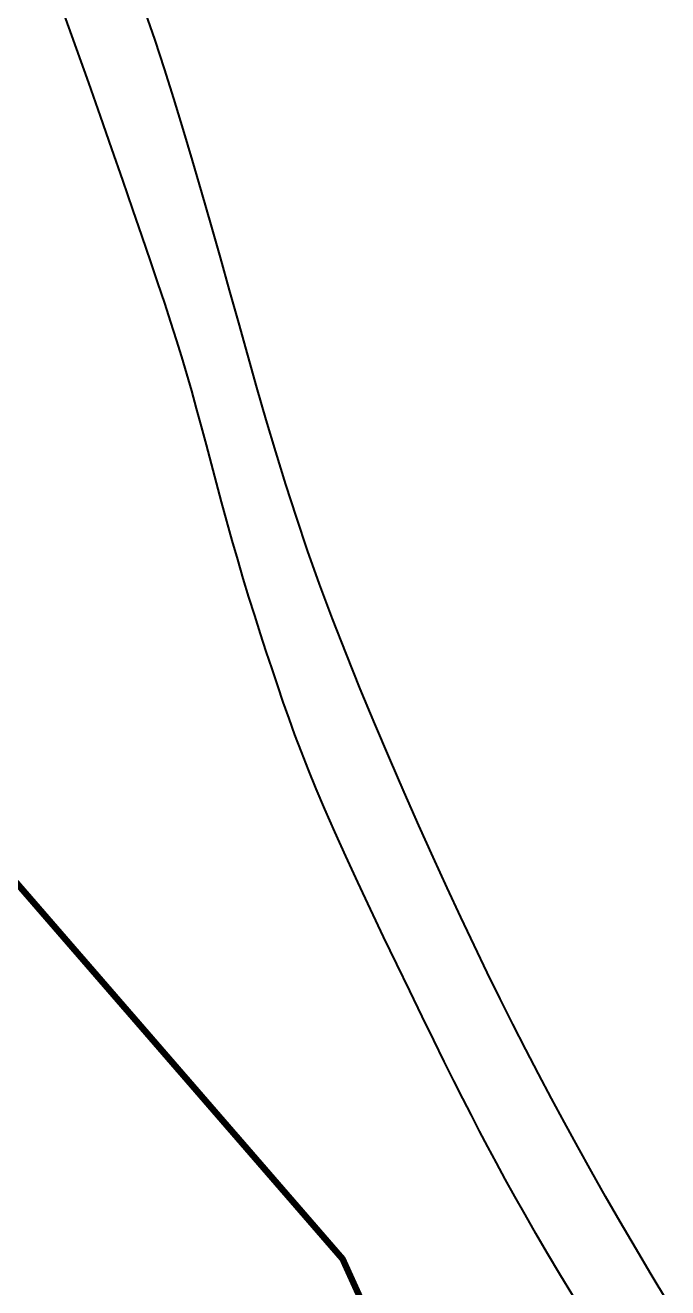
# Model space of a CAD drawing. Header units: metres. Extents: x 561401 to 594056, y 8460144 to 8508504.
# Drawn here: x 572529.96 to 572549.85, y 8470908.33 to 8470947.4 of the extents above; entities that cross this region are included whole.
import ezdxf

# ---------------------------------------------------------------- set-up
doc = ezdxf.new("R2010")
doc.units = ezdxf.units.M
doc.layers.add('1.1. VIA EXISTENTE', color=252, linetype='Continuous')
doc.layers.add('1.2. AFECTADOS BASE GRAFICA ESTATAL NO INSCRITO', color=30, linetype='Continuous')

msp = doc.modelspace()

# ---------------------------------------------------------------- linework, layer by layer
at = {"layer": '1.1. VIA EXISTENTE', "color": 253, "linetype": 'Continuous', "lineweight": 40, "ltscale": 0.2, "true_color": 0x84a4a6}
for points in [[(572549.845, 8470907.887), (572549.333, 8470908.744), (572548.843, 8470909.573), (572548.373, 8470910.377), (572547.921, 8470911.162), (572547.484, 8470911.931), (572547.061, 8470912.69), (572546.648, 8470913.443), (572546.244, 8470914.194), (572545.845, 8470914.949), (572545.449, 8470915.711), (572545.054, 8470916.486), (572544.659, 8470917.279), (572544.26, 8470918.092), (572543.856, 8470918.932), (572543.444, 8470919.803), (572543.023, 8470920.709), (572542.59, 8470921.654), (572542.144, 8470922.642), (572541.69, 8470923.666), (572541.232, 8470924.717), (572540.776, 8470925.788), (572540.327, 8470926.871), (572539.89, 8470927.956), (572539.47, 8470929.036), (572539.073, 8470930.102), (572538.702, 8470931.149), (572538.355, 8470932.177), (572538.029, 8470933.191), (572537.719, 8470934.196), (572537.421, 8470935.193), (572537.133, 8470936.189), (572536.85, 8470937.185), (572536.569, 8470938.187), (572536.286, 8470939.196), (572536.002, 8470940.209), (572535.716, 8470941.219), (572535.428, 8470942.222), (572535.139, 8470943.212), (572534.85, 8470944.184), (572534.56, 8470945.131), (572534.27, 8470946.048), (572533.979, 8470946.933), (572533.687, 8470947.789)], [(572546.912, 8470908.097), (572546.507, 8470908.756), (572546.125, 8470909.394), (572545.765, 8470910.009), (572545.428, 8470910.599), (572545.112, 8470911.163), (572544.817, 8470911.698), (572544.542, 8470912.204), (572544.28, 8470912.693), (572544.024, 8470913.178), (572543.769, 8470913.671), (572543.506, 8470914.187), (572543.229, 8470914.738), (572542.931, 8470915.337), (572542.604, 8470915.999), (572542.246, 8470916.73), (572541.861, 8470917.518), (572541.46, 8470918.345), (572541.053, 8470919.194), (572540.647, 8470920.046), (572540.254, 8470920.884), (572539.881, 8470921.69), (572539.54, 8470922.446), (572539.235, 8470923.139), (572538.965, 8470923.774), (572538.725, 8470924.362), (572538.508, 8470924.913), (572538.31, 8470925.439), (572538.125, 8470925.948), (572537.949, 8470926.453), (572537.774, 8470926.962), (572537.599, 8470927.485), (572537.421, 8470928.022), (572537.243, 8470928.572), (572537.064, 8470929.133), (572536.886, 8470929.703), (572536.71, 8470930.282), (572536.537, 8470930.867), (572536.367, 8470931.458), (572536.201, 8470932.052), (572536.039, 8470932.647), (572535.88, 8470933.241), (572535.723, 8470933.83), (572535.569, 8470934.411), (572535.416, 8470934.983), (572535.265, 8470935.542), (572535.113, 8470936.086), (572534.962, 8470936.613), (572534.806, 8470937.136), (572534.643, 8470937.665), (572534.468, 8470938.214), (572534.278, 8470938.797), (572534.07, 8470939.424), (572533.838, 8470940.109), (572533.581, 8470940.866), (572533.294, 8470941.701), (572532.982, 8470942.608), (572532.647, 8470943.571), (572532.294, 8470944.58), (572531.927, 8470945.62), (572531.549, 8470946.678), (572531.165, 8470947.742)]]:
    msp.add_lwpolyline(points, dxfattribs=at)
at = {"layer": '1.2. AFECTADOS BASE GRAFICA ESTATAL NO INSCRITO', "color": 64, "linetype": 'Continuous', "lineweight": -3, "const_width": 0.2}
msp.add_lwpolyline([(572546.419, 8470894.597), (572539.783, 8470909.226), (572508.16, 8470945.694)], dxfattribs=at)

doc.saveas('drawing.dxf')
